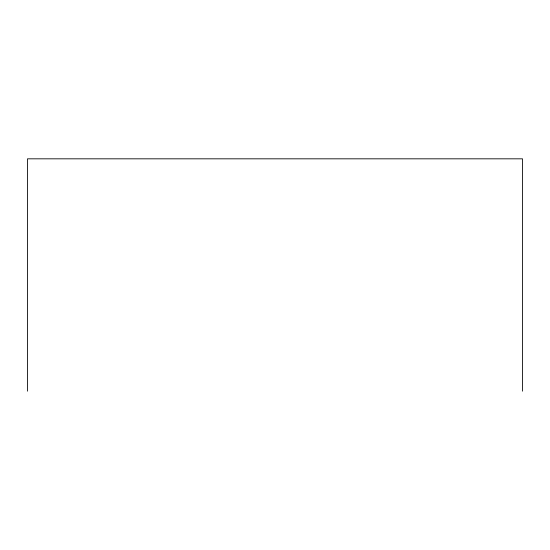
<?xml version="1.0" encoding="UTF-8"?>
<svg xmlns="http://www.w3.org/2000/svg" width="550" height="550" viewBox="0 0 550 550"><rect width="100%" height="100%" fill="white"/><g stroke="black" fill="none" stroke-linecap="round" stroke-linejoin="round"><path stroke-width="0.82" d="M522.5 391.174L522.5 158.826L27.5 158.826L27.5 391.174"/></g></svg>
